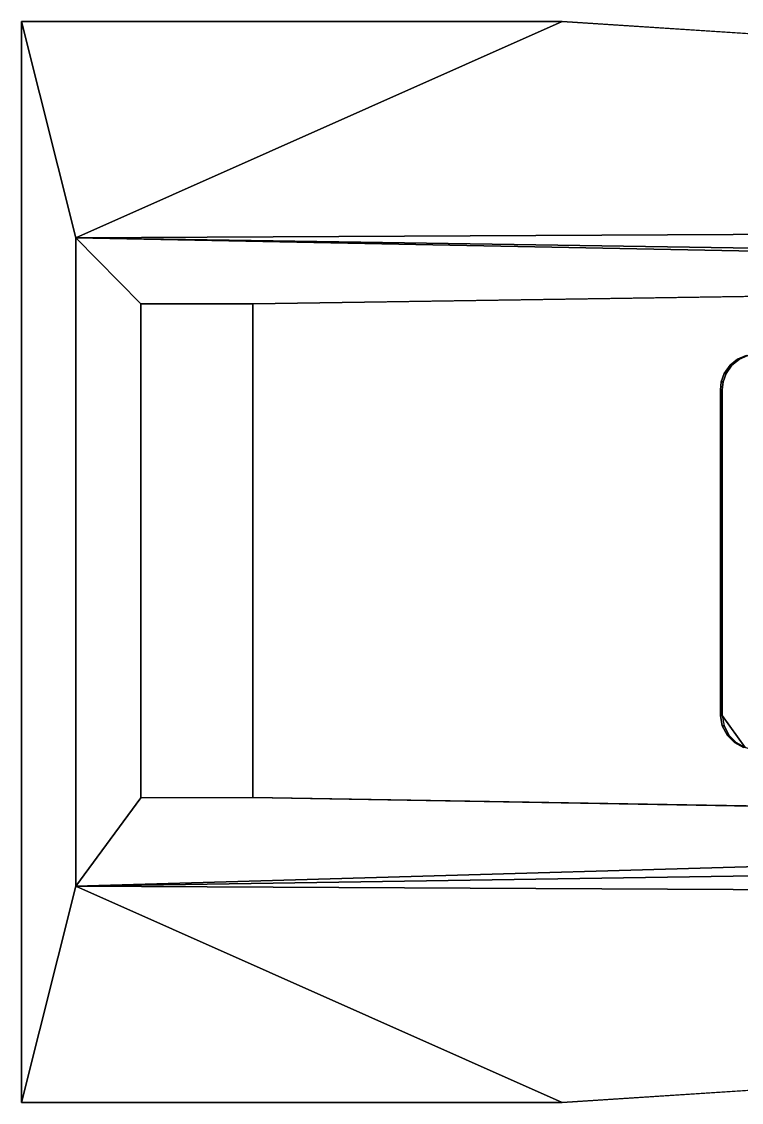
# Model space of a CAD drawing. Header units: metres. Extents: x 104.27 to 106.57, y 32.25 to 36.05.
# Drawn here: x 104.2741 to 104.4738, y 33.3011 to 33.6011 of the extents above; entities that cross this region are included whole.
import ezdxf

# ---------------------------------------------------------------- set-up
doc = ezdxf.new("R2010")
doc.units = ezdxf.units.M
doc.layers.add('KO28', color=7, linetype='Continuous')
doc.layers.add('KO29', color=7, linetype='Continuous')

msp = doc.modelspace()

# ---------------------------------------------------------------- linework, layer by layer
at = {"layer": 'KO28', "color": 250, "linetype": 'ByBlock', "lineweight": 25, "invisible_edges": 15}
for points in [[(104.4856, 33.46155, 0.04892), (104.46848, 33.40849, 0.0495), (104.47847, 33.50886, 0.04916)], [(104.49817, 33.46884, 0.03348), (104.82825, 33.4692, 0.02227), (104.46796, 33.49886, 0.03451)], [(104.49823, 33.39886, 0.04849), (104.46848, 33.40849, 0.0495), (104.49823, 33.43888, 0.04849)], [(104.46901, 33.40562, 0.04948), (104.46848, 33.40849, 0.0495), (104.47237, 33.40094, 0.04937)]]:
    msp.add_3dface(points, dxfattribs=at)
at = {"layer": 'KO28', "color": 9, "linetype": 'ByBlock', "lineweight": 25}
for points, invisible_edges in [([(104.47847, 33.50886, 0.04916), (104.46848, 33.40849, 0.0495), (104.47559, 33.50844, 0.04926)], 3), ([(104.47559, 33.50844, 0.04926), (104.46848, 33.40849, 0.0495), (104.47324, 33.50739, 0.04934)], 3), ([(104.47324, 33.50739, 0.04934), (104.46848, 33.40849, 0.0495), (104.47119, 33.50572, 0.04941)], 3), ([(104.47068, 33.50572, 0.03441), (104.82825, 33.4692, 0.02227), (104.47273, 33.50739, 0.03434)], 3), ([(104.47273, 33.50739, 0.03434), (104.82825, 33.4692, 0.02227), (104.47508, 33.50844, 0.03426)], 3), ([(104.47119, 33.50572, 0.04941), (104.46848, 33.40849, 0.0495), (104.46956, 33.5034, 0.04946)], 3), ([(104.46905, 33.5034, 0.03447), (104.82825, 33.4692, 0.02227), (104.47068, 33.50572, 0.03441)], 3), ([(104.46796, 33.49886, 0.03451), (104.82825, 33.4692, 0.02227), (104.4682, 33.50105, 0.0345)], 3), ([(104.4682, 33.50105, 0.0345), (104.82825, 33.4692, 0.02227), (104.46905, 33.5034, 0.03447)], 3), ([(104.46847, 33.49886, 0.0495), (104.46871, 33.50105, 0.04949), (104.46956, 33.5034, 0.04946)], 12), ([(104.46956, 33.5034, 0.04946), (104.46848, 33.40849, 0.0495), (104.46847, 33.49886, 0.0495)], 13), ([(104.46797, 33.40849, 0.03451), (104.48509, 33.46155, 0.03392), (104.46796, 33.49886, 0.03451)], 3), ([(104.48509, 33.46155, 0.03392), (104.49065, 33.46695, 0.03374), (104.46796, 33.49886, 0.03451)], 14), ([(104.49065, 33.46695, 0.03374), (104.49817, 33.46884, 0.03348), (104.46796, 33.49886, 0.03451)], 14), ([(104.4685, 33.40562, 0.03449), (104.48509, 33.46155, 0.03392), (104.46797, 33.40849, 0.03451)], 3), ([(104.48348, 33.45409, 0.04899), (104.46848, 33.40849, 0.0495), (104.4856, 33.46155, 0.04892)], 3), ([(104.48297, 33.45409, 0.034), (104.48509, 33.46155, 0.03392), (104.4685, 33.40562, 0.03449)], 14), ([(104.48538, 33.44657, 0.04892), (104.46848, 33.40849, 0.0495), (104.48348, 33.45409, 0.04899)], 3), ([(104.46992, 33.40291, 0.03444), (104.48297, 33.45409, 0.034), (104.4685, 33.40562, 0.03449)], 3), ([(104.47187, 33.40094, 0.03437), (104.48297, 33.45409, 0.034), (104.46992, 33.40291, 0.03444)], 3), ([(104.47434, 33.39954, 0.03429), (104.48297, 33.45409, 0.034), (104.47187, 33.40094, 0.03437)], 3), ([(104.49078, 33.441, 0.04874), (104.46848, 33.40849, 0.0495), (104.48538, 33.44657, 0.04892)], 3), ([(104.49823, 33.43888, 0.04849), (104.46848, 33.40849, 0.0495), (104.49078, 33.441, 0.04874)], 3), ([(104.47237, 33.40094, 0.04937), (104.46848, 33.40849, 0.0495), (104.47485, 33.39954, 0.04928)], 1), ([(104.47485, 33.39954, 0.04928), (104.46848, 33.40849, 0.0495), (104.47655, 33.39905, 0.04922)], 2), ([(104.47655, 33.39905, 0.04922), (104.46848, 33.40849, 0.0495), (104.47847, 33.39886, 0.04916)], 3), ([(104.47847, 33.39886, 0.04916), (104.46848, 33.40849, 0.0495), (104.49823, 33.39886, 0.04849)], 3), ([(104.47043, 33.40291, 0.04943), (104.46901, 33.40562, 0.04948), (104.47237, 33.40094, 0.04937)], 2)]:
    msp.add_3dface(points, dxfattribs=dict(at, invisible_edges=invisible_edges))
for points in [[(104.47068, 33.50572, 0.03441), (104.47273, 33.50739, 0.03434), (104.47324, 33.50739, 0.04934), (104.47119, 33.50572, 0.04941)], [(104.47273, 33.50739, 0.03434), (104.47508, 33.50844, 0.03426), (104.47559, 33.50844, 0.04926), (104.47324, 33.50739, 0.04934)], [(104.46905, 33.5034, 0.03447), (104.47068, 33.50572, 0.03441), (104.47119, 33.50572, 0.04941), (104.46956, 33.5034, 0.04946)], [(104.46796, 33.49886, 0.03451), (104.4682, 33.50105, 0.0345), (104.46871, 33.50105, 0.04949), (104.46847, 33.49886, 0.0495)], [(104.4682, 33.50105, 0.0345), (104.46905, 33.5034, 0.03447), (104.46956, 33.5034, 0.04946), (104.46871, 33.50105, 0.04949)], [(104.46797, 33.40849, 0.03451), (104.46796, 33.49886, 0.03451), (104.46847, 33.49886, 0.0495), (104.46848, 33.40849, 0.0495)], [(104.4685, 33.40562, 0.03449), (104.46797, 33.40849, 0.03451), (104.46848, 33.40849, 0.0495), (104.46901, 33.40562, 0.04948)], [(104.46992, 33.40291, 0.03444), (104.4685, 33.40562, 0.03449), (104.46901, 33.40562, 0.04948), (104.47043, 33.40291, 0.04943)], [(104.47187, 33.40094, 0.03437), (104.46992, 33.40291, 0.03444), (104.47043, 33.40291, 0.04943), (104.47237, 33.40094, 0.04937)], [(104.47434, 33.39954, 0.03429), (104.47187, 33.40094, 0.03437), (104.47237, 33.40094, 0.04937), (104.47485, 33.39954, 0.04928)]]:
    msp.add_3dface(points, dxfattribs=at)
at = {"layer": 'KO29', "color": 37, "linetype": 'ByBlock', "lineweight": 25}
for points in [[(104.28908, 33.54107), (104.28908, 33.36107), (104.27408, 33.30107, -0.28), (104.27408, 33.60107, -0.28)], [(104.27408, 33.60107, -0.28), (104.42408, 33.60107, -0.28), (104.28908, 33.54107)], [(104.42408, 33.60107, -0.28), (105.27408, 33.54607, -0.28), (104.28908, 33.54107)], [(105.27408, 33.54607, -0.28), (105.27408, 33.52607), (104.28908, 33.54107)], [(105.27408, 33.37607), (104.28908, 33.36107), (104.28908, 33.54107), (105.27408, 33.52607)], [(104.30719, 33.38558, 0.04), (104.28908, 33.36107), (104.28908, 33.54107), (104.30719, 33.52274, 0.04)], [(104.28908, 33.54107), (104.84092, 33.53025, 0.02241), (104.33828, 33.52271, 0.04), (104.30719, 33.52274, 0.04)], [(105.27408, 33.52607), (105.27408, 33.52529, 0.00725), (104.84092, 33.53025, 0.02241), (104.28908, 33.54107)], [(104.28908, 33.54107), (104.28908, 33.36107), (105.27408, 33.37607), (105.27408, 33.52607)], [(104.30719, 33.52274, 0.04), (104.33828, 33.52271, 0.04), (104.33828, 33.38571, 0.04), (104.30719, 33.38558, 0.04)], [(104.30719, 33.38558, 0.04), (104.33828, 33.38571, 0.04), (104.84092, 33.37705, 0.02241), (104.28908, 33.36107)], [(104.28908, 33.36107), (104.84092, 33.37705, 0.02241), (105.27408, 33.37853, 0.00725), (105.27408, 33.37607)], [(105.27408, 33.35607, -0.28), (104.28908, 33.36107), (105.27408, 33.37607)], [(104.42408, 33.30107, -0.28), (104.27408, 33.30107, -0.28), (104.28908, 33.36107)], [(105.27408, 33.35607, -0.28), (104.42408, 33.30107, -0.28), (104.28908, 33.36107)]]:
    msp.add_3dface(points, dxfattribs=at)
for points, invisible_edges in [([(104.27408, 33.30107, -0.28), (104.42408, 33.30107, -0.28), (104.27408, 33.60107, -0.28)], 2), ([(104.42408, 33.30107, -0.28), (105.27408, 33.35607, -0.28), (104.27408, 33.60107, -0.28)], 14), ([(105.27408, 33.54607, -0.28), (104.42408, 33.60107, -0.28), (104.27408, 33.60107, -0.28)], 12), ([(104.27408, 33.60107, -0.28), (105.27408, 33.35607, -0.28), (105.27408, 33.54607, -0.28)], 13), ([(104.33828, 33.52271, 0.04), (104.84092, 33.53025, 0.02241), (104.84092, 33.37705, 0.02241)], 14), ([(104.33828, 33.38571, 0.04), (104.33828, 33.52271, 0.04), (104.84092, 33.37705, 0.02241)], 2)]:
    msp.add_3dface(points, dxfattribs=dict(at, invisible_edges=invisible_edges))

doc.saveas('drawing.dxf')
